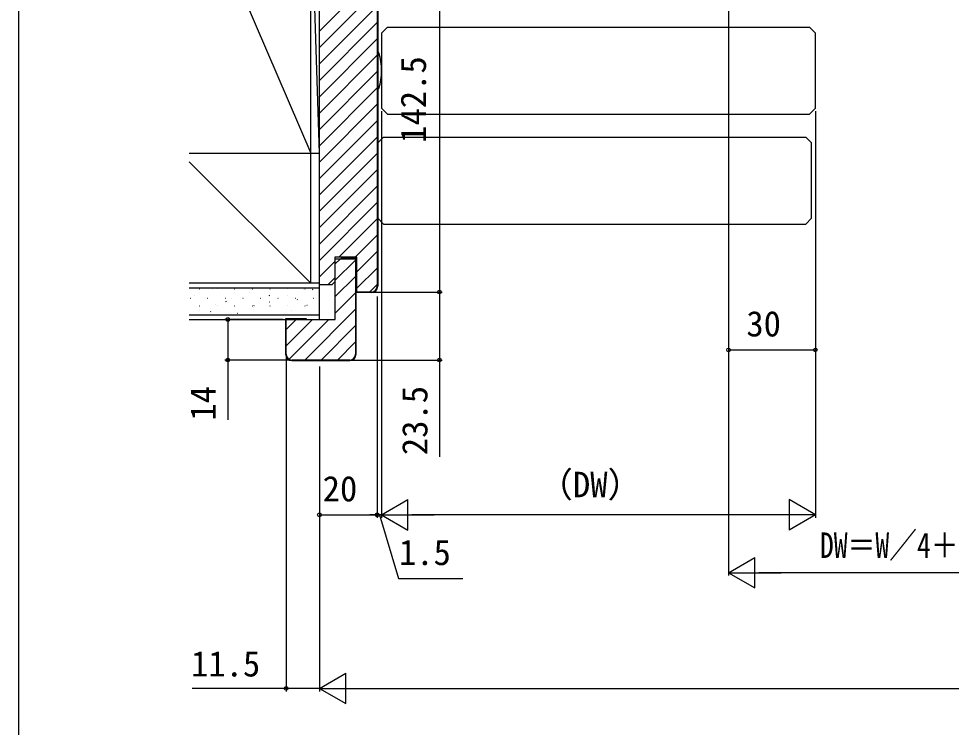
# Model space of a CAD drawing. Units: millimetres, scale not verified. Extents: x -525 to 525, y -783 to 779.
# Drawn here: x -525 to -202.5, y -382.5 to -137.6 of the extents above; entities that cross this region are included whole.
import ezdxf
from ezdxf.enums import TextEntityAlignment as Align

# ---------------------------------------------------------------- set-up
doc = ezdxf.new("R2010")
doc.units = ezdxf.units.MM
doc.header["$LTSCALE"] = 4
for name, color, linetype in [('0-4_YKK_12', 2, 'Continuous'), ('0-5_YKK_13', 4, 'Continuous'), ('0-7_YKK_D', 6, 'Continuous'), ('0-8_YKK_ZWAK', 7, 'Continuous'), ('0-9_YSS_K', 3, 'Continuous'), ('0-A_YSS_KE', 3, 'Continuous')]:
    doc.layers.add(name, color=color, linetype=linetype)
doc.styles.add('ＭＳ ゴシック', font='')
doc.styles.get('ＭＳ ゴシック').set_extended_font_data('MS Gothic')

msp = doc.modelspace()

# ---------------------------------------------------------------- linework, layer by layer
at = {"layer": '0-4_YKK_12'}
for p, q in [((-399.51, -142.587), (-397.51, -140.587)), ((-397.51, -140.587), (-251.51, -140.587)), ((-251.51, -140.587), (-249.51, -142.587)), ((-399.51, -142.587), (-399.51, -168.587)), ((-249.51, -168.587), (-249.51, -142.587)), ((-397.51, -170.587), (-399.51, -168.587)), ((-397.51, -170.587), (-251.51, -170.587)), ((-251.51, -170.587), (-249.51, -168.587)), ((-400.81, -180.587), (-398.81, -178.587)), ((-400.81, -180.587), (-400.81, -206.587)), ((-398.81, -178.587), (-252.81, -178.587)), ((-252.81, -178.587), (-250.81, -180.587)), ((-250.81, -206.587), (-250.81, -180.587)), ((-398.81, -208.587), (-400.81, -206.587)), ((-398.81, -208.587), (-252.81, -208.587)), ((-252.81, -208.587), (-250.81, -206.587))]:
    msp.add_line(p, q, dxfattribs=at)
at = {"layer": '0-5_YKK_13'}
for p, q in [((-401.01, -149.187), (-401.008, -149.187)), ((-400.808, -149.187), (-400.73, -149.187)), ((-401.008, -161.987), (-401.01, -161.987)), ((-400.73, -161.987), (-400.808, -161.987))]:
    msp.add_line(p, q, dxfattribs=at)
for centre, radius, start, end in [((-400.73, -149.487), 0.3, 17.1558, 90), ((-420.49, -155.587), 20.98, 342.8442, 17.1558), ((-400.73, -161.687), 0.3, 270, 342.8442)]:
    msp.add_arc(centre, radius, start, end, dxfattribs=at)
at = {"layer": '0-7_YKK_D'}
for p, q in [((-379.503, -89.587), (-379.503, -232.087)), ((-279.51, -131.587), (-279.51, -330.091)), ((-279.51, -131.587), (-279.51, -253.087)), ((-399.508, -169.587), (-399.508, -310.091)), ((-249.51, -169.587), (-249.51, -310.091)), ((-249.51, -169.587), (-249.51, -253.087)), ((-399.503, -208.788), (-399.503, -310.091)), ((-402.052, -232.087), (-378.503, -232.087)), ((-402.008, -232.087), (-378.503, -232.087)), ((-401.008, -233.583), (-401.008, -310.091)), ((-433.508, -241.587), (-453.708, -241.587)), ((-432.508, -254.587), (-432.508, -370.091)), ((-279.51, -252.087), (-249.51, -252.087)), ((-431.508, -255.587), (-453.708, -255.587)), ((-421.008, -257.787), (-421.008, -310.091)), ((-421.008, -257.787), (-421.008, -370.091)), ((-409.508, -255.587), (-378.503, -255.587)), ((-401.008, -257.787), (-401.008, -310.091)), ((-421.008, -258.787), (-421.008, -370.091)), ((-399.503, -309.091), (-390.41, -303.841)), ((-390.41, -314.341), (-390.41, -303.841)), ((-249.51, -309.091), (-258.603, -303.841)), ((-258.603, -303.841), (-258.603, -314.341)), ((-421.008, -309.091), (-401.008, -309.091)), ((-401.008, -309.091), (-403.558, -309.091)), ((-399.508, -309.091), (-401.008, -309.091)), ((-399.508, -309.091), (-401.008, -309.091)), ((-399.508, -309.091), (-396.958, -309.091)), ((-399.503, -309.091), (-390.41, -314.341)), ((-399.503, -309.091), (-381.317, -309.091)), ((-260.01, -309.091), (-389.003, -309.091)), ((-249.51, -309.091), (-267.696, -309.091)), ((-249.51, -309.091), (-258.603, -314.341)), ((-279.51, -329.091), (-270.417, -323.841)), ((-270.417, -334.341), (-270.417, -323.841)), ((-279.51, -329.091), (-270.417, -334.341)), ((-279.51, -329.091), (-261.323, -329.091)), ((-134.01, -329.091), (-269.01, -329.091)), ((-421.008, -369.091), (-411.915, -363.841)), ((-411.915, -374.341), (-411.915, -363.841)), ((-421.008, -369.091), (-411.915, -374.341)), ((-421.008, -369.091), (-402.821, -369.091)), ((-410.508, -369.091), (134.492, -369.091))]:
    msp.add_line(p, q, dxfattribs=at)
for points in [[(-379.503, -232.087), (-379.503, -255.587), (-379.503, -289.091)], [(-452.708, -241.587), (-452.708, -255.587), (-452.708, -276.205)], [(-400.258, -309.091), (-393.658, -331.091), (-371.385, -331.091)], [(-421.008, -369.091), (-432.508, -369.091), (-465.058, -369.091)]]:
    msp.add_lwpolyline(points, dxfattribs=at)
for centre in [(-379.503, -232.087), (-379.503, -232.087), (-452.708, -241.587), (-279.51, -252.087), (-249.51, -252.087), (-452.708, -255.587), (-379.503, -255.587), (-421.008, -309.091), (-401.008, -309.091), (-401.008, -309.091), (-432.508, -369.091)]:
    msp.add_circle(centre, 0.637, dxfattribs=at)
at = {"layer": '0-8_YKK_ZWAK'}
msp.add_line((-525, 746.6), (-525, -783.4), dxfattribs=at)
at = {"layer": '0-9_YSS_K'}
for p, q in [((-424.008, -184.087), (-424.008, -79.087)), ((-466.008, -86.087), (-424.008, -184.087)), ((-421.008, -184.087), (-424.008, -88.587)), ((-421.008, -241.587), (-421.008, -88.587)), ((-421.008, -141.969), (-401.008, -121.969)), ((-421.008, -147.626), (-401.008, -127.626)), ((-421.008, -153.282), (-401.008, -133.282)), ((-421.008, -158.939), (-401.008, -138.939)), ((-421.008, -164.596), (-401.008, -144.596)), ((-421.008, -170.253), (-401.008, -150.253)), ((-421.008, -175.91), (-401.008, -155.91)), ((-421.008, -181.567), (-401.008, -161.567)), ((-421.008, -187.224), (-401.008, -167.224)), ((-421.008, -192.88), (-401.008, -172.88)), ((-421.008, -198.537), (-401.008, -178.537)), ((-466.008, -184.087), (-421.008, -184.087)), ((-466.008, -184.087), (-421.008, -184.087)), ((-424.008, -229.087), (-424.008, -184.087)), ((-421.008, -204.194), (-401.008, -184.194)), ((-424.008, -229.087), (-466.008, -187.087)), ((-421.008, -209.851), (-401.008, -189.851)), ((-421.008, -215.508), (-401.008, -195.508)), ((-421.008, -221.165), (-401.008, -201.165)), ((-414.273, -220.087), (-401.008, -206.822)), ((-408.616, -220.087), (-401.008, -212.478)), ((-408.008, -225.135), (-401.008, -218.135)), ((-421.008, -226.822), (-415.708, -221.522)), ((-415.508, -222.38), (-413.714, -220.587)), ((-415.508, -228.037), (-408.508, -221.037)), ((-408.008, -230.792), (-401.008, -223.792)), ((-418.116, -229.587), (-415.708, -227.178)), ((-415.508, -233.694), (-408.508, -226.694)), ((-421.008, -229.087), (-466.008, -229.087)), ((-466.008, -230.587), (-421.008, -230.587)), ((-462.491, -230.936), (-462.391, -230.936)), ((-458.116, -231.184), (-458.097, -231.177)), ((-456.411, -230.936), (-456.311, -230.936)), ((-450.331, -230.936), (-450.231, -230.936)), ((-444.251, -230.936), (-444.151, -230.936)), ((-438.171, -230.936), (-438.071, -230.936)), ((-432.091, -230.936), (-431.991, -230.936)), ((-426.499, -231.352), (-426.48, -231.345)), ((-426.011, -230.936), (-425.911, -230.936)), ((-423.367, -231.255), (-423.2, -231.145)), ((-403.646, -232.087), (-401.008, -229.449)), ((-465.721, -234.166), (-465.621, -234.166)), ((-464.357, -233.394), (-464.338, -233.387)), ((-459.641, -234.166), (-459.541, -234.166)), ((-453.561, -234.166), (-453.461, -234.166)), ((-453.335, -235.419), (-453.168, -235.309)), ((-451.338, -234.466), (-451.319, -234.459)), ((-447.481, -234.166), (-447.381, -234.166)), ((-445.098, -232.256), (-445.079, -232.249)), ((-441.401, -234.166), (-441.301, -234.166)), ((-438.351, -233.337), (-438.184, -233.227)), ((-435.321, -234.166), (-435.221, -234.166)), ((-432.079, -233.328), (-432.06, -233.321)), ((-429.241, -234.166), (-429.141, -234.166)), ((-428.746, -234.815), (-428.579, -234.705)), ((-423.161, -234.166), (-423.061, -234.166)), ((-415.508, -239.351), (-408.508, -232.351)), ((-462.491, -236.916), (-462.391, -236.916)), ((-462.405, -238.385), (-462.386, -238.378)), ((-456.824, -236.409), (-456.805, -236.402)), ((-456.411, -236.916), (-456.311, -236.916)), ((-450.331, -236.916), (-450.231, -236.916)), ((-444.251, -236.916), (-444.151, -236.916)), ((-443.806, -237.48), (-443.787, -237.474)), ((-443.73, -236.897), (-443.563, -236.787)), ((-438.32, -235.538), (-438.301, -235.531)), ((-438.171, -236.916), (-438.071, -236.916)), ((-432.091, -236.916), (-431.991, -236.916)), ((-430.787, -238.552), (-430.768, -238.545)), ((-426.087, -255.587), (-408.508, -238.008)), ((-426.011, -236.916), (-425.911, -236.916)), ((-425.301, -236.609), (-425.282, -236.603)), ((-421.008, -240.087), (-466.008, -240.087)), ((-466.008, -241.587), (-421.008, -241.587)), ((-458.714, -238.979), (-458.547, -238.869)), ((-449.386, -239.456), (-449.367, -239.45)), ((-432.508, -245.037), (-429.057, -241.587)), ((-432.508, -250.694), (-423.4, -241.587)), ((-431.487, -255.33), (-417.744, -241.587)), ((-420.43, -255.587), (-408.508, -243.665)), ((-414.773, -255.587), (-408.508, -249.322))]:
    msp.add_line(p, q, dxfattribs=at)
at = {"layer": '0-A_YSS_KE'}
for p, q in [((-401.008, -89.587), (-401.008, -230.087)), ((-410.508, -255.587), (-430.508, -255.587)), ((-430.508, -255.787), (-410.508, -255.787))]:
    msp.add_line(p, q, dxfattribs=at)
for points in [[(-403.008, -232.087), (-408.008, -232.087), (-408.008, -225.087), (-408.008, -220.087), (-415.708, -220.087), (-415.708, -228.587), (-416.708, -229.587), (-421.008, -229.587), (-421.008, -89.587), (-408.008, -89.587), (-401.008, -89.587)], [(-407.808, -89.587), (-407.808, -89.387), (-400.808, -89.387), (-400.808, -230.087)], [(-432.508, -253.587), (-432.508, -241.587), (-415.508, -241.587), (-415.508, -220.587)], [(-415.508, -220.587), (-408.508, -220.587), (-408.508, -253.587)], [(-408.308, -253.587), (-408.308, -220.387), (-413.508, -220.387), (-413.508, -220.587)], [(-403.008, -232.287), (-408.208, -232.287), (-408.208, -225.287), (-408.008, -225.287)], [(-425.508, -241.587), (-425.508, -241.387), (-432.708, -241.387), (-432.708, -253.587)]]:
    msp.add_lwpolyline(points, dxfattribs=at)
for centre, radius, start, end in [((-403.008, -230.087), 2.2, 270.00001, 359.99999), ((-403.008, -230.087), 2, 270.00001, 359.99999), ((-430.508, -253.587), 2.2, 180, 270), ((-430.508, -253.587), 2, 180, 270), ((-410.508, -253.587), 2, 270, 0), ((-410.508, -253.587), 2.2, 270, 0)]:
    msp.add_arc(centre, radius, start, end, dxfattribs=at)

# ---------------------------------------------------------------- texts
at = {"layer": '0-7_YKK_D', "style": 'ＭＳ ゴシック'}
for s, p in [('142.5', (-381.503, -180.541)), ('14', (-454.208, -276.546)), ('23.5', (-381.003, -288.478))]:
    msp.add_text(s, height=8.798, rotation=90, dxfattribs=at).set_placement(p, align=Align.BOTTOM_LEFT)
for s, p in [('30', (-273.373, -250.087)), ('（DW）', (-345.336, -305.659)), ('20', (-419.871, -307.091)), ('1.5', (-393.499, -329.091)), ('11.5', (-465.399, -367.591))]:
    msp.add_text(s, height=8.798, dxfattribs=at).set_placement(p, align=Align.BOTTOM_LEFT)
at = {"layer": '0-7_YKK_D', "style": 'ＭＳ ゴシック', "width": 0.8}
msp.add_text('DW＝W／4＋13', height=8.798, dxfattribs=at).set_placement((-247.928, -326.614), align=Align.BOTTOM_LEFT)

doc.saveas('drawing.dxf')
